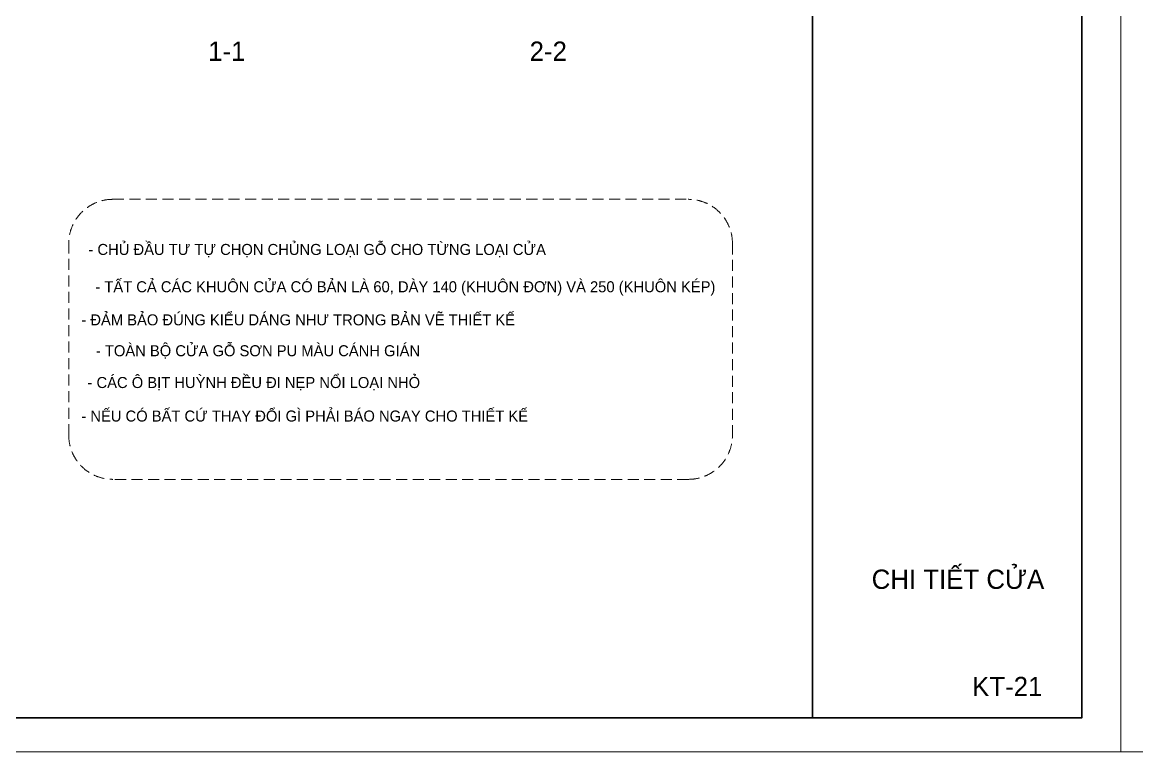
# Model space of a CAD drawing. Header units: millimetres. Extents: x -529782 to -142003, y -492574 to -273331.
# Drawn here: x -227075 to -222022, y -429971 to -426662 of the extents above; entities that cross this region are included whole.
import ezdxf
from ezdxf.enums import TextEntityAlignment as Align

# ---------------------------------------------------------------- set-up
doc = ezdxf.new("R2010")
doc.units = ezdxf.units.MM
doc.header["$LTSCALE"] = 500
doc.header["$MEASUREMENT"] = 0
doc.linetypes.add('HIDDEN', pattern=[0.375, 0.25, -0.125])
for name, color, linetype, lineweight in [('1.cat 30', 30, 'CONTINUOUS', 35), ('2.thay 145', 145, 'CONTINUOUS', 18), ('3.manh 08', 8, 'CONTINUOUS', 9), ('6.khuat 75', 75, 'HIDDEN', 18), ('9.text \xad white', 7, 'CONTINUOUS', 15), ('CA.dim 08', 251, 'CONTINUOUS', 13)]:
    doc.layers.add(name, color=color, linetype=linetype, lineweight=lineweight)
doc.styles.add('CA.JSC1', font='')
doc.styles.get('CA.JSC1').set_extended_font_data('.VnAvantH')

# ---------------------------------------------------------------- blocks, each defined once
blk = doc.blocks.new('khung co loan')
at = {"layer": '1.cat 30'}
blk.add_lwpolyline([(1158.3, -14553.5), (1158.3, -303.5), (20658.3, -303.5), (20658.3, -14553.5)], close=True, dxfattribs=at)
blk.add_lwpolyline([(18298.1, -303.5), (18298.1, -14553.5)], dxfattribs=at)
at = {"layer": '3.manh 08'}
blk.add_lwpolyline([(0, -14850), (21000, -14850), (21000, 0), (0, 0)], close=True, dxfattribs=at)

msp = doc.modelspace()

# ---------------------------------------------------------------- linework, layer by layer
at = {"layer": '6.khuat 75', "ltscale": 0.4}
msp.add_lwpolyline([(-226864.7, -427665.5, -0.414214), (-226664.7, -427465.5), (-224055.1, -427465.5, -0.414214), (-223855.1, -427665.5), (-223855.1, -428535.8, -0.414214), (-224055.1, -428735.8), (-226664.7, -428735.8, -0.414214), (-226864.7, -428535.8)], format="xyb", close=True, dxfattribs=at)
at = {"layer": 'CA.dim 08'}
msp.add_lwpolyline([(-232961.2, -422287.1), (-222094.4, -422287.1), (-222094.4, -429971.5), (-232961.2, -429971.5)], close=True, dxfattribs=at)

# ---------------------------------------------------------------- block references
at = {"layer": '2.thay 145', "xscale": 0.5174686212558299, "yscale": 0.5174686212558299, "zscale": 0.5174686212558299}
for p in [(-232961.2, -422287.1), (-222094.4, -422287.1)]:
    msp.add_blockref('khung co loan', p, dxfattribs=at)

# ---------------------------------------------------------------- texts
at = {"layer": '9.text \xad white', "style": 'CA.JSC1'}
for s, p in [('1-1', (-226232.9, -426837.3)), ('2-2', (-224774.8, -426837.3)), ('chi tiÕt cöa', (-223223.6, -429232.7))]:
    msp.add_text(s, height=87.5, dxfattribs=at).set_placement(p)
for s, p in [('- chñ ®Çu t\xad tù chän chñng lo¹i gç cho tõng lo¹i cöa', (-224700.8, -427717.9)), ('- tÊt c¶ c¸c khu«n cöa cã b¶n lµ 60, dµy 140 (khu«n ®¬n) vµ 250 (khu«n kÐp)', (-223932.4, -427887.2)), ('- ®¶m b¶o ®óng kiÓu d¸ng nh\xad trong b¶n vÏ thiÕt kÕ', (-224841.1, -428037.2)), ('- toµn bé cöa gç s¬n pu mµu c¸nh gi¸n', (-225271.4, -428177.4)), ('- c¸c « bÞt huúnh ®Òu ®i nÑp næi lo¹i nhá', (-225271.4, -428321.6)), ('- nÕu cã bÊt cø thay ®æi g× ph¶i b¸o ngay cho thiÕt kÕ', (-224781.7, -428473.7))]:
    msp.add_text(s, height=50, dxfattribs=at).set_placement(p, align=Align.RIGHT)
msp.add_text('kt-21', height=87.5, dxfattribs=at).set_placement((-222608.8, -429719.4), align=Align.CENTER)

doc.saveas('drawing.dxf')
